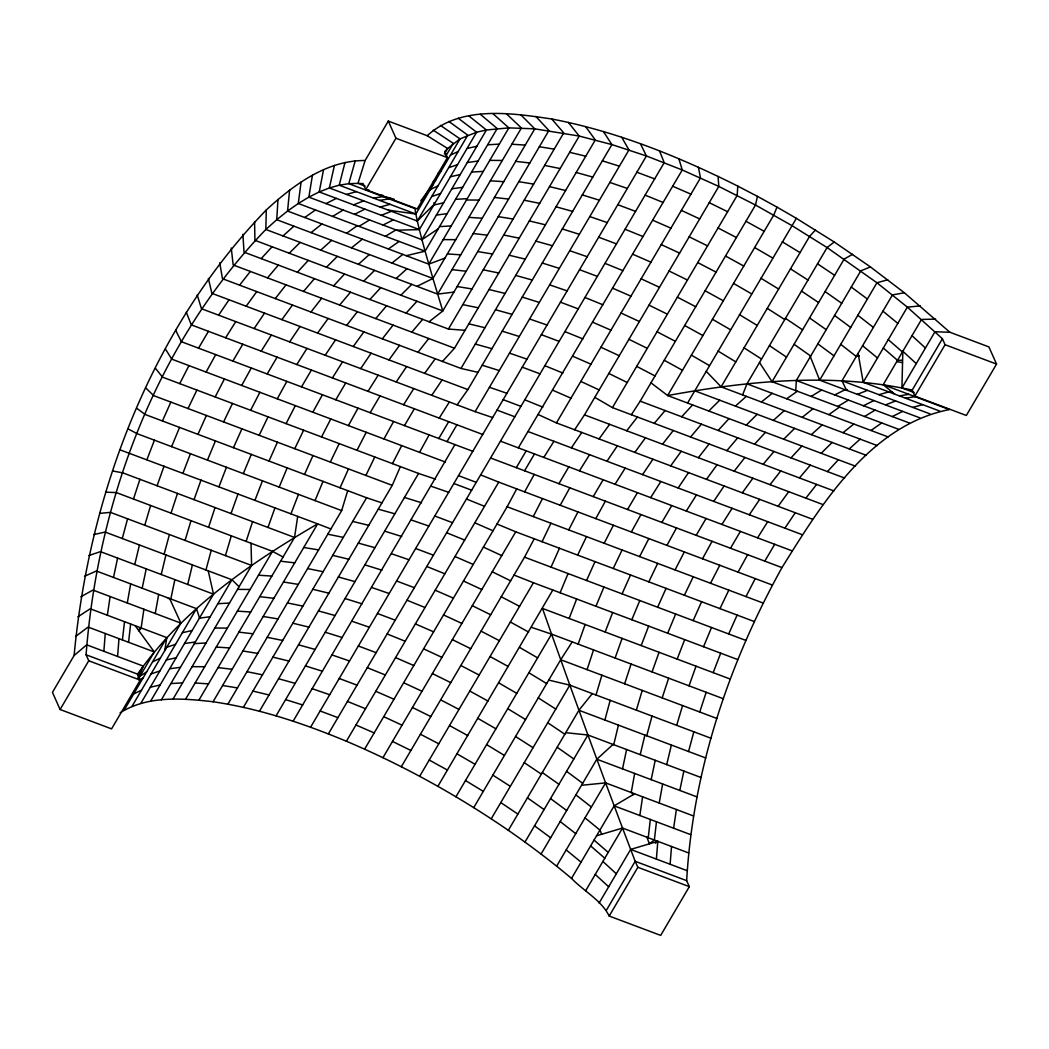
<?xml version="1.0" encoding="UTF-8"?>
<svg xmlns="http://www.w3.org/2000/svg" width="1049" height="1049" viewBox="0 0 1049 1049"><rect width="100%" height="100%" fill="white"/><g stroke="black" fill="none" stroke-linecap="round" stroke-linejoin="round"><path stroke-width="1.5" d="M914.164 392.588L901.93 387.986L902.835 351.284L916.249 363.61M650.97 382.833L667.636 395.539C747.963 380.918 831.621 372.395 912.197 390.11L914.859 396.116L966.339 415.47L996.55 364.082L945.07 344.728L942.408 338.735L907.359 307.134L876.938 282.771L827.084 247.564L791.785 225.522L755.503 205.027L718.801 186.42L682.243 169.977L646.433 155.96L611.908 144.592L579.232 136.068L534.78 128.843L508.87 127.873L486.421 129.997L476.613 132.2L460.013 138.888L447.648 148.486L427.205 135.714L388.3 121.081L365.118 160.51C326.514 160.3 293.458 185.017 266.289 209.957L265.843 229.482C157.088 342.289 97.859 499.953 86.084 654.773L88.745 660.765L140.225 680.132L111.574 728.871L60.095 709.504L52.45 692.34L74.112 655.507L86.687 644.833L143.32 666.128C188.794 605.365 252.783 561.674 317.637 523.871L330.894 528.958M795.758 390.621L796.335 380.485L860.823 270.812L870.434 266.931L904.382 292.776L949.974 332.336M277.972 199.48L276.739 219.713L265.843 229.482L437.63 294.1L453.902 292.094M120.124 712.809C147.568 695.448 182.198 698.188 213.052 701.755C259.103 708.508 303.554 723.417 346.406 741.237C403.222 765.311 457.443 795.417 508.332 830.323C530.099 845.389 551.25 861.36 571.521 878.406C583.677 891.047 601.274 900.094 609.194 916.039L660.673 935.393L689.337 886.654L686.662 880.662C692.891 770.674 728.701 663.519 781.977 567.601C821.734 503.73 869.778 425.422 949.358 409.569L883.192 384.681L921.546 319.447L935.577 319.106M427.205 135.714C460.563 105.28 510.889 112.925 551.748 118.996C616.799 131.466 678.755 156.537 737.788 186.119L737.172 195.468L612.446 407.615L594.783 397.348M74.112 655.507C89.244 493.174 151.83 328.285 266.289 209.957M103.851 651.285L105.267 633.517M117.58 656.451L118.996 638.684M656.386 859.105L657.802 841.337L655.31 843.212M670.114 864.271L671.53 846.491M289.59 190.171L287.57 211.046L276.739 219.713L432.935 278.47L442.796 310.976L429.067 321.755M122.418 639.969L124.516 621.69M128.555 642.276L130.64 623.998M648.243 837.731L650.328 819.466M656.464 821.773L654.366 840.039L649.37 843.789M301.089 182.093L298.283 203.506L287.57 211.046L428.753 264.151L444.894 258.12M107.352 615.239L110.119 596.527M143.897 609.233L141.143 627.945L138.402 629.741M198.93 700.116L294.546 537.455L297.693 516.357M639.838 815.519L642.591 796.807M673.615 828.225L676.382 809.513M164.772 650.603L166.804 637.608L90.201 608.787L77.862 616.838M312.418 175.249L308.852 197.133L298.283 203.506L425.081 251.196L432.935 278.47L416.978 286.338M127.27 602.978L130.692 583.913M155.252 613.508L158.674 594.429M631.236 792.533L634.658 773.454M659.218 803.062L662.64 783.983M323.551 169.676L319.224 191.941L308.852 197.133L421.947 239.67L425.081 251.196L406.251 255.694M113.528 577.448L117.593 558.094M142.166 588.227L146.231 568.86M170.803 598.992L174.868 579.625M622.529 768.891L626.594 749.537M651.167 779.669L655.219 760.302M679.791 790.435L683.856 771.067M334.421 165.414L329.36 187.968L319.224 191.941L419.351 229.6L421.947 239.67L438.272 228.774M737.788 186.119L757.457 196.373L755.503 205.027L640.192 401.164L631.341 414.722M134.757 564.546L139.438 544.969M161.231 574.511L165.926 554.934M187.719 584.463L192.413 564.887M613.731 744.698L618.425 725.121M640.218 754.651L644.912 735.087M666.705 764.616L671.386 745.039M345.003 162.451L339.22 185.201L329.36 187.968L417.305 221.037L419.351 229.6L396.81 230.216M122.287 538.517L127.585 518.809M164.116 554.252L169.413 534.544M205.945 569.987L211.242 550.279M604.88 720.034L610.19 700.326M646.722 735.769L652.019 716.061M688.55 751.504L693.848 731.796M355.244 160.812L348.766 183.68L339.22 185.201L415.837 214.022L417.305 221.037L434.312 204.162L433.893 202.824M144.749 525.261L150.636 505.5M185.083 540.432L190.984 520.671M225.43 555.616L231.318 535.842M596.002 694.989L601.89 675.215M636.35 710.16L642.237 690.399M676.684 725.331L682.584 705.571M227.895 704.167L341.672 510.614L347.691 490.657M365.118 160.51L357.971 183.391L348.766 183.68L414.932 208.567L415.837 214.022L388.327 210.141M133.472 499.049L139.923 479.301M171.026 513.171L177.478 493.423M208.581 527.293L215.032 507.546M246.122 541.415L252.586 521.668M587.086 669.655L593.537 649.908M624.64 683.778L631.092 664.03M662.181 697.9L668.646 678.152M699.735 712.022L706.187 692.288M157.088 485.753L164.077 466.11M194.052 499.652L201.041 480.009M231.016 513.564L238.005 493.922M267.98 527.463L274.969 507.821M578.143 644.125L585.132 624.47M615.107 658.025L622.096 638.382M652.072 671.924L659.06 652.281M689.036 685.823L696.025 666.181M146.926 459.659L154.426 440.187M182.932 473.204L190.446 453.732M218.953 486.749L226.453 467.277M254.959 500.294L262.46 480.822M290.966 513.84L298.48 494.367M569.135 618.464L576.648 598.992M605.155 632.009L612.655 612.537M641.162 645.555L648.675 626.083M677.169 659.1L684.682 639.628M713.189 672.632L720.689 653.173M742.6 394.935L746.967 383.842L827.084 247.564L834.23 241.991L870.434 266.931M757.457 196.373L777.021 207.125L773.742 215.058L667.636 395.539L855.499 466.202M171.59 446.651L179.576 427.428M207.453 460.131L215.438 440.921M243.316 473.623L251.301 454.414M279.178 487.116L287.164 467.893M315.041 500.596L323.026 481.386M560.087 592.764L568.073 573.554M595.95 606.256L603.936 587.047M631.813 619.736L639.798 600.526M667.675 633.229L675.661 614.019M703.538 646.722L711.524 627.499M259.457 711.235L392.247 485.359L400.364 466.608M162.425 420.977L170.856 402.095M197.946 434.338L206.391 415.456M233.481 447.7L241.913 428.818M269.003 461.062L277.447 442.18M304.538 474.423L312.969 455.541M340.06 487.785L348.504 468.903M551.04 567.142L559.484 548.26M586.575 580.503L595.019 561.621M622.096 593.865L630.541 574.983M657.631 607.24L666.076 588.345M693.153 620.602L701.597 601.72M728.688 633.963L737.119 615.081M138.048 677.838L143.32 666.128L137.563 674.127L140.225 680.132M188.02 408.546L196.884 390.071M223.594 421.934L232.458 403.459M259.182 435.309L268.033 416.833M294.756 448.697L303.62 430.221M330.33 462.071L339.194 443.596M365.904 475.459L374.768 456.984M542.071 541.717L550.935 523.241M577.658 555.091L586.509 536.616M613.232 568.479L622.096 550.004M648.807 581.854L657.671 563.379M684.394 595.242L693.245 576.766M719.968 608.617L728.819 590.141M179.72 383.619L188.964 365.616M215.176 396.955L224.42 378.951M250.632 410.29L259.877 392.287M286.089 423.626L295.333 405.622M321.545 436.961L330.789 418.957M357.001 450.296L366.245 432.293M392.457 463.632L401.701 445.628M533.246 516.58L542.49 498.59M568.702 529.915L577.947 511.925M604.158 543.251L613.403 525.261M639.615 556.586L648.859 538.596M675.071 569.922L684.315 551.931M710.527 583.257L719.771 565.267M745.983 596.593L755.228 578.602M401.321 766.727L524.526 557.176L534.243 538.766M364.619 749.17L507.139 506.759L516.724 488.886M293.13 721.201L454.938 444.592M206.129 372.067L215.714 354.614M241.69 385.442L251.288 367.989M277.264 398.83L286.849 381.377M312.838 412.205L322.423 394.752M348.412 425.579L357.997 408.127M383.973 438.967L393.572 421.514M419.548 452.342L429.133 434.889M524.644 491.876L534.229 474.41M560.218 505.251L569.804 487.798M595.78 518.626L605.378 501.173M631.354 532L640.952 514.548M666.928 545.388L676.513 527.935M702.502 558.763L712.087 541.31M738.063 572.138L747.662 554.685M552.81 590.023L437.892 786.317M687.58 403.039L796.375 218.349L834.23 241.991M198.549 348.163L208.449 331.327M232.878 361.066L242.778 344.229M60.095 709.504L88.745 660.765M444.343 154.098L447.648 148.486L444.75 151.607L447.425 157.612L417.24 208.948L365.76 189.581L395.945 138.245L388.3 121.081M267.193 373.982L277.093 357.145M301.509 386.884L311.409 370.048M137.747 675.608L143.32 666.128M138.586 678.598L154.269 651.94L135.203 625.715M445.812 156.039L453.286 143.32L433.25 130.181M124.162 710.147L166.804 637.608M415.837 214.022L460.013 138.888L440.475 125.408M131.951 706.436L180.913 623.158L169.636 598.546L168.338 598.507M417.305 221.037L467.802 135.177L448.828 121.435M140.763 703.459L196.504 608.656L96.377 570.997L84.497 576.307M419.351 229.6L476.613 132.2L458.282 118.249M150.571 701.256L213.524 594.167L208.227 570.84M421.947 239.67L486.421 129.997L468.798 115.875M335.824 399.787L345.724 382.951M161.336 699.814L231.921 579.756L105.123 532.066L93.885 534.531M425.081 251.196L497.187 128.542L480.35 114.328M173.019 699.132L251.603 565.45L251.026 543.251M428.753 264.151L508.87 127.873L492.873 113.607M185.568 699.237L272.517 551.341L283.06 557.006M432.935 278.47L521.405 127.978L506.339 113.712M437.63 294.1L534.78 128.843L520.671 114.656M370.153 412.703L380.053 395.866M213.052 701.755L317.637 523.871L120.307 449.942M242.883 234.281L244.024 252.166L448.434 329.045L563.746 132.895L551.748 118.996M404.468 425.606L414.368 408.769M243.381 707.328L366.586 497.764L381.941 502.891M442.481 361.472L454.505 348.216L579.232 136.068L568.361 122.392M219.739 262.748L222.454 278.706L460.996 368.435L595.308 139.963L585.604 126.575M438.784 438.521L448.684 421.685M276.057 715.864L418.577 473.453L435.44 479.131M457.115 404.875L467.867 389.599L611.908 144.592L603.411 131.545M447.031 441.616L456.931 424.779M197.225 294.939L201.46 308.721L475.118 411.641L628.967 149.928L621.716 137.275M310.583 727.219L646.433 155.96L640.454 143.726M328.363 733.907L664.214 162.647L659.519 150.912M346.406 741.237L498.734 482.12L772.392 585.054M518.324 447.871L682.243 169.977L678.873 158.766M516.292 467.67L526.192 450.834M524.579 470.791L534.479 453.955M538.412 414.643L556.429 422.904L700.47 177.91L698.411 167.276M382.951 757.68L515.741 531.817L754.283 621.533M574.642 429.762L584.49 414.879L718.801 186.42L718.08 176.402M558.907 483.694L568.807 466.857M419.666 776.286L533.443 582.746L737.853 659.624M593.223 496.597L603.123 479.76M455.948 796.781L551.564 634.12L542.477 608.433L730.34 679.096M627.538 509.512L637.438 492.676M473.742 807.625L560.704 659.729L572.216 641.896M877.318 445.602L721.122 386.858L809.592 236.366L815.479 229.98M661.867 522.415L671.753 505.579M491.234 818.823L569.83 685.141L551.564 634.12L531.371 627.315M508.332 830.323L578.917 710.265L592.318 693.599M898.862 429.395L772.064 381.705L844.183 259.051L852.575 254.33M696.182 535.331L706.082 518.494M524.972 842.072L587.925 734.995L569.83 685.141L548.732 680.08M541.087 854.03L596.829 759.227L613.062 744.436M919.803 417.83L819.675 380.171L876.938 282.771L887.716 279.768M730.497 548.234L740.397 531.397M556.626 866.159L605.588 782.882L587.925 734.995L565.726 732.687M847.487 389.546L846.543 390.28L841.993 380.774L892.476 294.9L904.382 292.776M571.521 878.406L614.163 805.855L634.579 793.791M939.799 411.09L863.196 382.282L907.359 307.134L920.353 305.902M764.813 561.136L774.713 544.3M585.696 890.706L622.529 828.067L605.588 782.882L581.946 785.242M599.123 903.032L630.646 849.415L657.802 841.337M901.93 387.986L935 331.733L950.001 332.284L988.905 346.917L996.55 364.082M606.532 910.034L635.183 861.295L622.529 828.067L596.566 835.791M912.197 390.11L942.408 338.735M609.194 916.039L637.858 867.287L635.183 861.295L686.662 880.662M914.859 396.116L945.07 344.728M225.614 337.778L235.776 321.623M261.214 351.166L271.376 335.011M296.815 364.554L306.977 348.399M332.415 377.942L342.577 361.787M368.015 391.329L378.178 375.188M403.616 404.73L413.778 388.576M439.203 418.118L449.378 401.964M543.788 457.443L553.951 441.288M579.415 470.844L589.577 454.689M615.042 484.245L625.217 468.09M650.668 497.646L660.844 481.491M686.295 511.047L696.47 494.892M721.922 524.448L732.097 508.293M757.562 537.849L767.724 521.694M218.625 315.172L229.023 299.765M254.146 328.534L264.545 313.127M289.655 341.882L300.053 326.475M325.177 355.244L335.575 339.837M360.699 368.605L371.097 353.198M396.22 381.967L406.619 366.56M431.742 395.329L442.14 379.922M571.377 447.844L581.775 432.437M606.965 461.232L617.363 445.825M642.552 474.62L652.95 459.213M678.139 487.995L688.537 472.588M713.713 501.383L724.112 485.975M749.301 514.771L759.699 499.363M784.888 528.145L795.286 512.738M246.174 306.216L256.769 291.622M281.879 319.643L292.461 305.049M317.572 333.071L328.167 318.476M353.277 346.498L363.859 331.89M388.969 359.925L399.551 345.318M424.661 373.352L435.256 358.745M599.045 438.928L609.626 424.334M634.855 452.407L645.45 437.8M670.678 465.874L681.26 451.28M706.488 479.341L717.083 464.746M742.312 492.82L752.894 478.213M778.122 506.287L788.717 491.693M420.767 200.831L433.434 184.086M138.219 678.231L140.697 675.031M239.605 285.158L250.344 271.429M275.284 298.585L286.023 284.843M310.976 311.999L321.702 298.27M346.655 325.426L357.381 311.684M382.334 338.84L393.073 325.111M418.013 352.267L428.753 338.525M626.699 430.759L637.425 417.017M662.535 444.225L673.261 430.496M698.372 457.705L709.098 443.976M734.195 471.185L744.934 457.456M770.032 484.664L780.771 470.935M805.868 498.144L816.607 484.415M267.495 277.88L278.339 265.069M303.581 291.452L314.412 278.641M339.653 305.023L350.497 292.212M375.739 318.594L386.57 305.784M411.811 332.166L422.655 319.342M654.274 423.35L665.105 410.539M690.57 437L701.401 424.189M726.865 450.65L737.696 437.839M763.148 464.301L773.992 451.49M799.443 477.951L810.287 465.14M138.914 630.829L141.366 628.036M261.175 258.618L272.084 246.764M297.405 272.242L308.301 260.388M333.634 285.866L344.531 274.025M369.864 299.49L380.761 287.649M406.081 313.113L416.991 301.273M681.68 416.768L692.576 404.927M718.119 430.47L729.016 418.63M754.559 444.186L765.455 432.332M790.998 457.889L801.908 446.048M827.438 471.591L838.348 459.75M164.929 649.58L166.03 648.452M289.236 253.229L300.158 242.398M326.449 267.22L337.358 256.389M363.649 281.211L374.572 270.38M400.849 295.202L411.772 284.371M708.796 411.024L719.719 400.193M746.259 425.12L757.181 414.289M783.721 439.203L794.644 428.372M821.183 453.299L832.106 442.468M282.994 235.946L293.89 226.178M320.719 250.121L331.602 240.352M358.43 264.309L369.327 254.54M396.142 278.496L407.038 268.728M735.428 406.107L746.324 396.338M773.375 420.374L784.272 410.605M811.323 434.653L822.219 424.884M849.257 448.92L860.154 439.151M311.055 232.629L321.886 223.962M351.52 247.839L362.338 239.172M391.972 263.063L402.803 254.396M761.404 402.016L772.234 393.336M802.197 417.358L813.027 408.69M843.003 432.699L853.834 424.032M75.62 636.441L88.103 627.066L154.269 651.94M304.721 217.497L315.447 209.97M346.563 233.232L357.276 225.705M388.392 248.967L399.105 241.44M786.658 398.764L797.384 391.225M828.828 414.63L839.541 407.091M870.985 430.483L881.711 422.944M438.22 173.151L440.908 171.38M433.303 181.503L436.004 179.72M139.963 676.277L146.69 671.832M139.229 680.316L143.267 677.654M332.599 216.422L343.167 210.036M359.007 226.348L369.576 219.975M385.403 236.274L395.971 229.901M811.126 396.404L821.695 390.018M837.836 406.448L848.405 400.062M864.546 416.492L875.115 410.12M80.825 596.763L92.955 590.076L180.913 623.158M326.003 203.585L336.375 198.405M354.523 214.311L364.895 209.118M383.029 225.037L393.401 219.844M834.716 394.922L845.088 389.73M863.497 405.74L873.869 400.561M892.266 416.571L902.638 411.378M450.454 155.134L458.243 151.423M430.208 189.567L437.997 185.857M152.564 661.84L160.353 658.129M133.708 693.9L141.497 690.19M353.539 204.857L363.675 200.87M381.285 215.281L391.421 211.308M857.348 394.345L867.484 390.359M885.487 404.927L895.623 400.941M448.697 167.67L457.508 164.693M431.729 196.53L440.541 193.554M88.85 555.537L100.442 551.643L213.524 594.167M166.712 647.299L175.537 644.322M151.056 673.943L159.868 670.967M346.524 194.419L356.385 191.652M380.144 207.059L390.005 204.306M878.918 394.66L888.791 391.906M912.787 407.392L922.648 404.639M467.054 148.447L476.875 146.244M450.427 176.743L460.236 174.54M433.788 205.04L443.596 202.824M182.356 632.717L192.164 630.501M166.332 659.965L176.14 657.762M150.322 687.213L160.13 685.01M859.249 355.952L856.272 356.476L840.734 344.347M373.536 198.117L383.095 196.583M379.62 200.398L389.166 198.877M899.334 395.879L908.893 394.345M905.484 398.187L915.03 396.666M467.316 162.49L478.082 161.048M451.857 188.781L462.622 187.338M436.397 215.084L447.162 213.642M199.415 618.176L210.18 616.733M184.545 643.47L195.311 642.027M169.676 668.764L180.441 667.321M99.563 513.394L110.42 512.358L251.603 565.45M487.641 144.801L499.311 144.119M471.604 172.062L483.274 171.393M455.568 199.336L467.251 198.667M439.531 226.61L451.214 225.941M217.838 603.713L229.508 603.044M194.367 643.64L206.037 642.971M170.895 683.568L182.565 682.886M365.931 190.131L368.999 190.039M382.728 195.206L379.659 195.298L394.175 199.218M902.179 360.227L897.511 360.345L883.324 348.032M489.765 160.366L502.301 160.471M466.477 199.979L479.026 200.084M443.189 239.592L455.738 239.683M237.546 589.381L250.082 589.486M214.835 628.01L227.371 628.115M192.124 666.639L204.673 666.744M105.883 492.191L116.321 492.584L272.517 551.341M511.86 144.224L525.221 145.09M490.355 180.795L503.717 181.674M468.851 217.366L482.212 218.244M447.359 253.937L460.721 254.815M258.487 575.206L271.848 576.071M237.362 611.134L250.724 612M216.238 647.063L229.6 647.941M195.114 682.991L208.476 683.869M856.863 355.48L858.528 355.598M448.434 329.045L465.022 330.33M515.675 161.349L529.797 162.988M494.446 197.435L508.581 199.074M473.23 233.521L487.365 235.173M452.014 269.619L466.149 271.258M280.594 561.202L294.717 562.841M259.746 596.671L273.868 598.31M238.884 632.141L253.019 633.793M218.035 667.623L232.157 669.262M888.634 391.841L892.542 392.313M539.356 146.742L554.187 149.155M518.809 181.687L533.639 184.1M498.262 216.645L513.092 219.044M477.715 251.59L492.545 254.002M457.167 286.534L471.998 288.947M303.751 547.486L318.594 549.899M283.466 581.998L298.296 584.398M263.181 616.497L278.011 618.91M242.896 650.996L257.726 653.409M222.611 685.508L237.441 687.921M896.764 361.603L902.415 362.6M112.807 471.014L122.772 472.85L294.546 537.455M544.641 165.401L560.127 168.561M524.172 200.202L539.658 203.362M503.704 235.015L519.189 238.175M483.235 269.829L498.734 272.989M462.779 304.63L478.265 307.803M327.812 534.216L343.298 537.376M307.606 568.571L323.092 571.731M287.4 602.939L302.886 606.099M267.193 637.307L282.692 640.467M247 671.675L262.486 674.835M460.996 368.435L478.003 372.356M569.673 152.315L585.748 156.209M549.506 186.617L565.581 190.525M529.339 220.919L545.414 224.827M509.171 255.222L525.247 259.129M489.004 289.524L505.08 293.432M468.837 323.839L484.913 327.734M352.674 521.432L368.75 525.326M332.73 555.354L348.806 559.261M312.772 589.289L328.848 593.183M292.828 623.211L308.904 627.118M272.884 657.146L288.96 661.054M252.927 691.081L269.016 694.976M576.203 172.456L592.803 177.097M556.022 206.784L572.623 211.413M535.842 241.1L552.456 245.728M515.675 275.415L532.276 280.044M495.495 309.743L512.096 314.372M475.315 344.059L491.929 348.688M378.256 509.171L394.857 513.8M358.312 543.08L374.913 547.709M338.381 576.989L354.982 581.618M318.437 610.911L335.037 615.54M298.506 644.82L315.106 649.449M278.562 678.729L295.162 683.358M602.362 160.838L619.421 166.188M582.326 194.904L599.399 200.241M562.303 228.97L579.363 234.307M542.281 263.037L559.34 268.374M522.245 297.103L539.317 302.44M502.222 331.169L519.294 336.506M482.199 365.236L499.258 370.572M404.468 497.449L421.528 502.786M384.655 531.148L401.715 536.485M364.842 564.834L381.915 570.184M345.042 598.533L362.102 603.87M325.229 632.232L342.289 637.569M305.416 665.918L322.489 671.255M285.616 699.617L302.676 704.954M475.118 411.641L492.637 417.568M609.875 182.434L627.328 188.453M589.8 216.566L607.253 222.598M569.725 250.711L587.191 256.73M549.65 284.856L567.116 290.875M529.588 318.988L547.04 325.02M509.512 353.133L526.965 359.151M489.437 387.265L506.903 393.296M431.231 486.29L448.684 492.322M411.392 520.029L428.857 526.047M391.565 553.767L409.018 559.786M371.726 587.492L389.192 593.524M351.9 621.231L369.353 627.25M332.061 654.969L349.527 660.988M312.235 688.708L329.688 694.726M636.874 172.206L654.668 178.894M617.769 204.699L635.563 211.387M395.945 138.245L447.425 157.612M598.664 237.192L616.458 243.879M365.118 186.079L357.971 183.391L363.085 183.588L365.76 189.581M579.572 269.698L597.353 276.385M841.993 380.774L929.939 413.857M796.335 380.485L909.431 423.022M560.468 302.191L578.248 308.878M746.967 383.842L888.149 436.935M694.635 390.766L866.422 455.371M541.363 334.683L559.143 341.371M640.192 401.164L844.602 478.042M522.258 367.176L540.038 373.864M454.505 348.216L233.18 264.977L231.252 248.023M612.446 407.615L833.758 490.866M584.49 414.879L823.032 504.595M503.153 399.669L520.933 406.356M467.867 389.599L211.859 293.314L208.384 278.418M556.429 422.904L812.437 519.203M497.016 410.093L514.81 416.781M528.394 431.677L802.039 534.61M482.697 434.47L191.298 324.875L186.316 312.274M500.478 441.157L791.877 550.764M472.797 451.306L181.398 341.712L175.694 330.33M490.578 457.993L781.977 567.601M445.458 462.084L171.8 359.164L165.414 349.055M458.479 475.656L476.259 482.343M453.863 483.51L471.644 490.198M418.577 473.453L162.556 377.168L155.501 368.369M507.139 506.759L763.148 603.057M392.247 485.359L153.705 395.643L145.995 388.196M434.758 516.003L452.539 522.69M366.586 497.764L145.26 414.525L136.934 408.454M524.526 557.176L745.839 640.414M341.672 510.614L137.275 433.735L128.371 429.054M415.653 548.496L433.434 555.183M551.564 634.12L723.351 698.739M396.548 580.989L414.329 587.676M560.704 659.729L716.9 718.473M569.83 685.141L711.012 738.247M377.443 613.495L395.224 620.182M578.917 710.265L705.702 757.955M358.338 645.987L376.132 652.675M587.925 734.995L701.02 777.519M596.829 759.227L696.956 796.886M339.233 678.48L357.027 685.167M605.588 782.882L693.533 815.965M614.163 805.855L690.78 834.676M320.142 710.973L337.922 717.66M622.529 828.067L688.682 852.955M630.646 849.415L687.279 870.722M86.084 654.773L137.563 674.127M637.858 867.287L689.337 886.654M514.01 575.062L533.443 582.746M480.639 474.895L498.734 482.12M645.109 195.14L663.152 202.47M625.06 229.259L643.089 236.576M604.998 263.365L623.04 270.694M584.949 297.483L602.978 304.8M564.887 331.589L582.929 338.919M544.837 365.708L562.867 373.038M524.775 399.826L542.818 407.143M466.464 499.009L484.507 506.326M446.638 532.735L464.668 540.065M426.799 566.473L444.842 573.803M406.973 600.212L425.002 607.528M387.133 633.95L405.176 641.267M367.307 667.675L385.337 675.005M347.468 701.414L365.511 708.744M496.99 524.002L515.741 531.817M672.697 186.224L690.924 194.157M652.701 220.224L670.927 228.157M632.717 254.225L650.931 262.158M612.721 288.226L630.947 296.159M592.737 322.24L610.951 330.173M572.741 356.24L590.967 364.173M552.757 390.241L570.971 398.174M474.804 522.835L493.017 530.768M454.991 556.521L473.217 564.454M435.191 590.22L453.404 598.153M415.378 623.906L433.604 631.839M395.565 657.605L413.791 665.538M375.765 691.291L393.978 699.224M355.952 724.99L374.178 732.923M681.365 210.403L699.696 218.913M661.25 244.601L679.582 253.111M641.149 278.811L659.48 287.321M621.034 313.022L639.365 321.532M600.92 347.232L619.251 355.729M580.818 381.43L599.149 389.94M483.419 547.106L501.75 555.616M463.474 581.015L481.806 589.525M443.543 614.937L461.875 623.447M423.599 648.846L441.931 657.356M403.668 682.755L422 691.265M383.724 716.677L402.055 725.187M709.242 202.667L727.613 211.714M689.167 236.825L707.537 245.872M669.078 270.983L687.449 280.031M649.003 305.141L667.374 314.189M628.915 339.299L647.285 348.347M608.84 373.457L627.21 382.505M492.243 571.784L510.614 580.831M472.299 605.706L490.67 614.766M452.355 639.641L470.713 648.688M432.398 673.576L450.768 682.624M412.454 707.498L430.824 716.559M392.51 741.433L410.88 750.481M718.067 227.961L736.398 237.52M697.716 262.565L716.061 272.124M677.379 297.169L695.71 306.728M657.028 331.772L675.372 341.331M636.691 366.376L655.022 375.948M501.238 596.776L519.57 606.335M481.032 631.144L499.376 640.703M460.839 665.512L479.17 675.071M440.632 699.867L458.964 709.426M420.426 734.234L438.757 743.793M745.957 221.273L764.183 231.305M725.528 256.022L743.754 266.053M705.098 290.77L723.325 300.801M684.669 325.518L702.909 335.549M664.24 360.266L682.479 370.297M510.352 622.018L528.591 632.049M490.067 656.53L508.306 666.561M469.782 691.029L488.008 701.06M449.497 725.541L467.723 735.572M429.211 760.04L447.438 770.071M777.021 207.125L796.375 218.349M754.637 247.551L772.693 258.015M733.553 283.414L751.595 293.877M712.468 319.276L730.51 329.74M691.383 355.152L709.426 365.603M519.557 647.403L537.612 657.867M498.708 682.873L516.751 693.337M477.846 718.355L495.902 728.806M456.997 753.825L475.053 764.288M782.239 241.768L800.046 252.612M760.827 278.182L778.633 289.039M739.414 314.608L757.221 325.452M718.001 351.022L735.808 361.879M528.866 672.75L546.673 683.594M507.742 708.678L525.549 719.522M486.618 744.606L504.425 755.45M465.494 780.535L483.301 791.379M790.487 268.859L807.979 280.057M767.265 308.354L784.757 319.552M744.043 347.862L761.535 359.046M538.268 697.873L555.76 709.072M515.557 736.503L533.049 747.701M492.846 775.132L510.339 786.33M817.525 263.81L834.624 275.31M801.502 291.084L818.587 302.571M785.465 318.345L802.564 329.845M769.428 345.619L786.527 357.119M547.722 722.735L564.821 734.221M524.251 762.649L541.35 774.149M500.779 802.577L517.878 814.076M825.078 291.556L841.718 303.305M809.566 317.926L826.206 329.674M794.067 344.295L810.707 356.044M557.176 747.242L573.816 758.991M542.307 772.536L558.947 784.285M527.437 797.83L544.077 809.579M851.264 287.059L867.392 299.017M834.571 315.461L850.687 327.432M817.866 343.875L833.981 355.834M566.565 771.317L582.68 783.288M550.541 798.577L566.67 810.536M534.518 825.825L550.646 837.784M857.833 315.264L873.371 327.393M575.862 794.893L591.4 807.022M560.192 821.537L575.731 833.667M883.192 384.681L894.797 394.162M882.917 311.147L897.813 323.394M862.593 345.737L877.475 357.971M585.027 817.853L599.91 830.1M566.185 849.913L581.067 862.16M888.254 339.64L902.442 351.939M594.036 840.092L608.223 852.391M590.626 845.914L604.801 858.213M912.001 335.693L925.415 348.019M602.9 861.465L616.314 873.791M595.255 874.46L608.682 886.785M231.921 579.756L239.093 586.745M706.134 371.215L721.122 386.858M535.829 116.413L548.902 130.496L442.796 310.976L254.92 240.313L254.579 221.575M759.489 362.534L772.064 381.705M810.326 356.686L819.675 380.171M646.905 837.233L649.357 843.671M600.002 829.956L601.628 834.283M632.298 792.926L632.98 794.736M196.504 608.656L199.533 617.966M858.121 353.316L863.196 382.282M429.828 188.859L429.998 189.935M390.451 198.222L390.556 199.389"/></g></svg>
